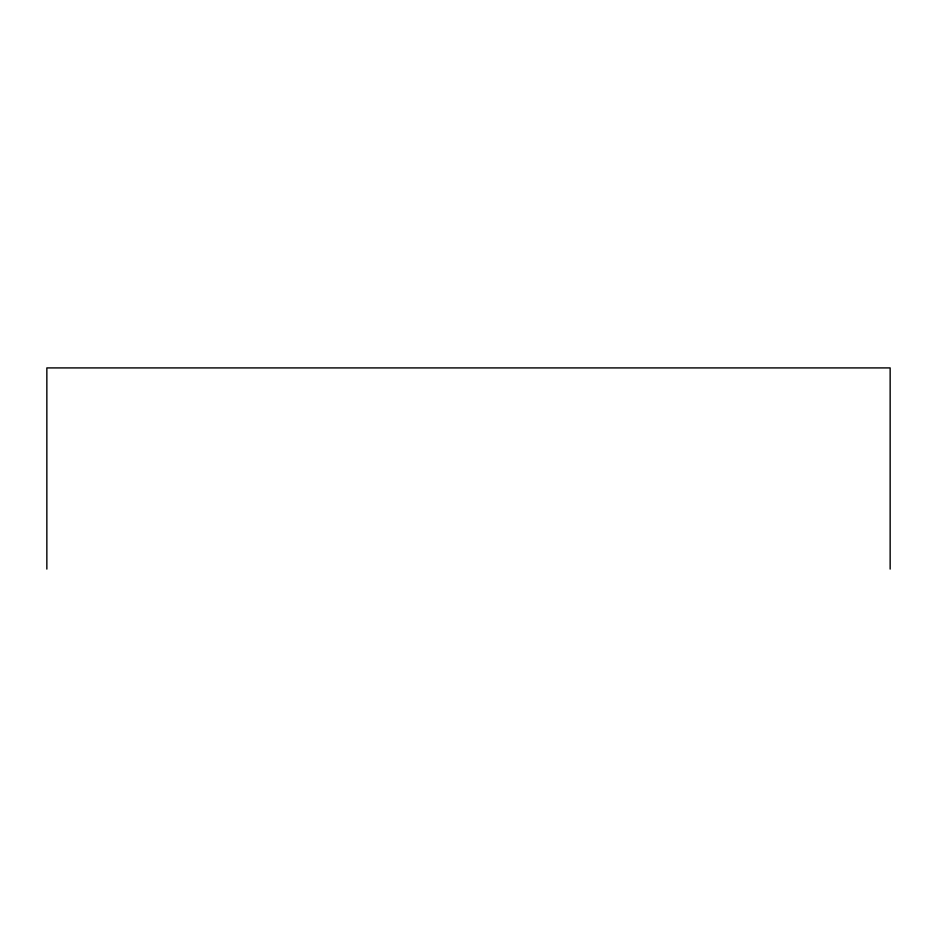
<?xml version="1.0" encoding="UTF-8"?>
<svg xmlns="http://www.w3.org/2000/svg" width="937" height="937" viewBox="0 0 937 937"><rect width="100%" height="100%" fill="white"/><g stroke="black" fill="none" stroke-linecap="round" stroke-linejoin="round"><path stroke-width="1.41" d="M890.15 569.087L890.15 367.913L46.85 367.913L46.85 569.087"/></g></svg>
